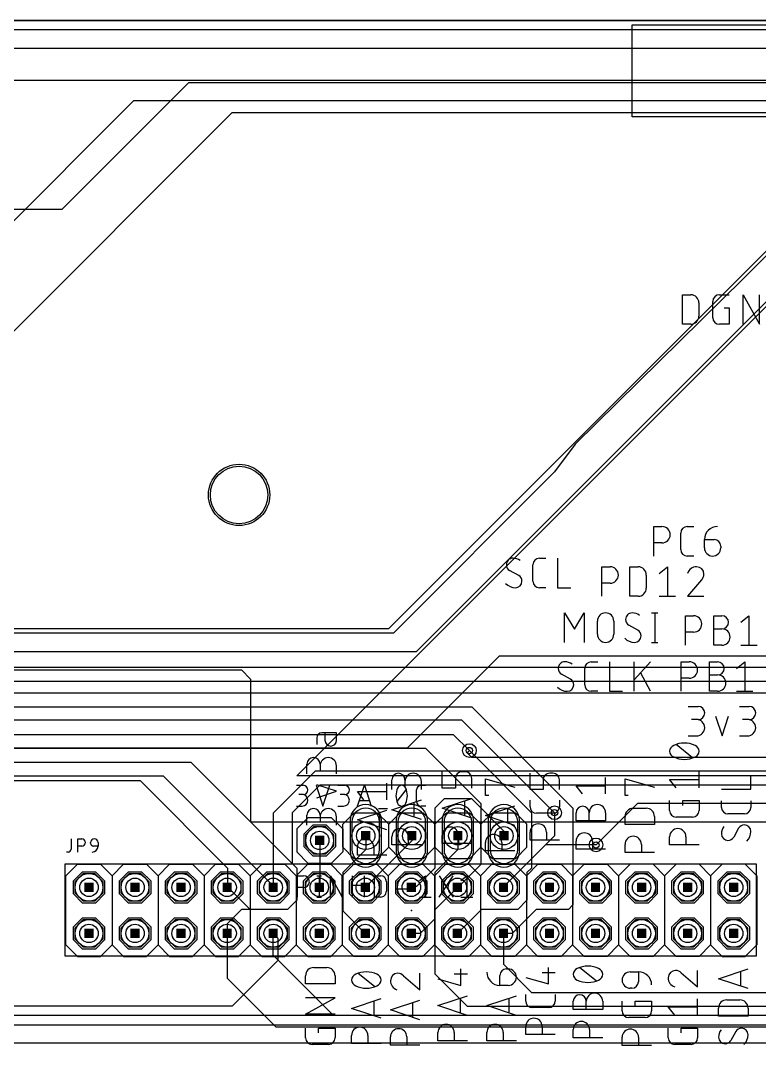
# Model space of a CAD drawing. Extents: x -1.9 to 15.8, y 0 to 5.9.
# Drawn here: x 4.1 to 5.705, y 1.625 to 3.85 of the extents above; entities that cross this region are included whole.
import ezdxf

# ---------------------------------------------------------------- set-up
doc = ezdxf.new("R2010")
doc.units = 0
for name, color, linetype in [('1', 12, 'CONTINUOUS'), ('116', 5, 'CONTINUOUS'), ('15', 30, 'CONTINUOUS'), ('16', 132, 'CONTINUOUS'), ('17', 110, 'CONTINUOUS'), ('18', 110, 'CONTINUOUS'), ('2', 41, 'CONTINUOUS'), ('20', 31, 'CONTINUOUS'), ('21', 253, 'CONTINUOUS'), ('23', 53, 'CONTINUOUS'), ('25', 253, 'CONTINUOUS'), ('27', 253, 'CONTINUOUS'), ('29', 253, 'CONTINUOUS'), ('30', 253, 'CONTINUOUS'), ('44', 253, 'CONTINUOUS'), ('51', 253, 'CONTINUOUS')]:
    doc.layers.add(name, color=color, linetype=linetype)

# ---------------------------------------------------------------- blocks, each defined once
blk = doc.blocks.new('RECT')
blk.add_solid([(-0.5, -0.5), (0.5, -0.5), (-0.5, 0.5), (0.5, 0.5)])
blk = doc.blocks.new('OCTAGONP')
blk.add_lwpolyline([(-0.5, -0.207107), (-0.5, 0.207107), (-0.207107, 0.5), (0.207107, 0.5), (0.5, 0.207107), (0.5, -0.207107), (0.207107, -0.5), (-0.207107, -0.5)], close=True)
blk = doc.blocks.new('ROUNDP')
blk.add_circle((0, 0), 0.5)
blk = doc.blocks.new('LONGP100')
blk.add_lwpolyline([(-0.5, -0.5), (0.5, -0.5, 1), (0.5, 0.5), (-0.5, 0.5, 1)], format="xyb", close=True)
blk = doc.blocks.new('ROUNDV')
blk.add_circle((0, 0), 0.5)

msp = doc.modelspace()

# ---------------------------------------------------------------- linework, layer by layer
at = {"layer": '1'}
for p, q in [((4.465, 3.715), (4.19, 3.44)), ((6.465, 3.715), (4.465, 3.715)), ((3.47, 2.56), (4.56, 3.65)), ((4.56, 3.65), (6.43, 3.65)), ((4.19, 3.44), (3.24, 3.44)), ((2.735, 2.446), (5.746, 2.446)), ((5.755, 2.415), (2.731, 2.415)), ((2.72, 2.39), (5.82, 2.39)), ((2.513465, 2.36), (5.08, 2.36)), ((5.08, 2.36), (5.3, 2.14)), ((2.659, 2.332), (5.058, 2.332)), ((5.058, 2.332), (5.26, 2.13)), ((2.65, 2.3), (5.04, 2.3)), ((5.04, 2.3), (5.075, 2.265)), ((2.66, 2.27), (4.98, 2.27)), ((4.98, 2.27), (5.1, 2.15)), ((5.075, 2.265), (5.21, 2.13)), ((2.67, 2.240039), (4.47, 2.24)), ((4.47, 2.24), (4.7, 2.01)), ((2.68, 2.21), (4.41, 2.21)), ((4.41, 2.21), (4.649, 1.971)), ((5.1, 2.15), (5.1, 2.017774)), ((5.3, 2.14), (5.3, 1.93)), ((5.35, 2.06), (5.44, 2.15)), ((6.64, 2.15), (5.44, 2.15)), ((5.21, 2.13), (5.21, 2.01)), ((4.75, 2.07), (4.75, 1.969)), ((4.85, 2.08), (4.85, 2.05)), ((4.95, 2.08), (4.95, 2.069)), ((5.05, 2.08), (5.05, 2.05)), ((4.85, 2.05), (4.8, 2)), ((4.95, 2.069), (4.849, 1.968)), ((5.05, 2.05), (5, 2)), ((4.7, 2.01), (4.7, 1.94)), ((5.1, 2.017774), (5.050226, 1.968)), ((5.21, 2.01), (5.2, 2)), ((4.8, 2), (4.8, 1.917)), ((5, 2), (5, 1.9)), ((5.2, 2), (5.2, 1.94)), ((4.649, 1.971), (4.649, 1.968)), ((4.75, 1.969), (4.749, 1.968)), ((5.049, 1.968), (5.050226, 1.968)), ((4.7, 1.94), (4.68, 1.92)), ((5.2, 1.94), (5.18, 1.92)), ((4.58, 1.92), (4.549, 1.889)), ((4.68, 1.92), (4.58, 1.92)), ((4.8, 1.917), (4.849, 1.868)), ((5.101, 1.92), (5.049, 1.868)), ((5.18, 1.92), (5.101, 1.92)), ((5.22, 1.92), (5.168, 1.868)), ((5.29, 1.92), (5.22, 1.92)), ((5.3, 1.93), (5.29, 1.92)), ((5, 1.9), (4.968, 1.868)), ((4.549, 1.889), (4.549, 1.868)), ((4.66, 1.857), (4.649, 1.868)), ((4.66, 1.81), (4.66, 1.857)), ((4.849, 1.868), (4.85, 1.867)), ((4.968, 1.868), (4.949, 1.868)), ((5.168, 1.868), (5.149, 1.868)), ((4.56, 1.71), (4.66, 1.81)), ((4.56, 1.71), (2.44, 1.71))]:
    msp.add_line(p, q, dxfattribs=at)
at = {"layer": '116'}
for p, q in [((3.0975, 3.85), (6.0975, 3.85)), ((5.42875, 3.640625), (5.42875, 3.840625)), ((5.42875, 3.840625), (6.02875, 3.840625)), ((6.02875, 3.640625), (5.42875, 3.640625)), ((5.538, 3.1905), (5.538, 3.2545)), ((5.538, 3.2545), (5.555778, 3.2545)), ((5.617865, 3.2545), (5.639199, 3.2545)), ((5.669286, 3.1905), (5.669286, 3.2545)), ((5.669286, 3.2545), (5.704842, 3.1905)), ((5.704842, 3.1905), (5.704842, 3.2545)), ((5.573555, 3.236722), (5.573555, 3.208278)), ((5.603643, 3.204722), (5.603643, 3.240278)), ((5.628532, 3.226055), (5.639199, 3.226055)), ((5.639199, 3.226055), (5.639199, 3.1905)), ((5.555778, 3.1905), (5.538, 3.1905)), ((5.639199, 3.1905), (5.617865, 3.1905)), ((5.4755, 2.687375), (5.4755, 2.751375)), ((5.4755, 2.751375), (5.493278, 2.751375)), ((5.548225, 2.751375), (5.562447, 2.751375)), ((5.493278, 2.715819), (5.4755, 2.715819)), ((5.534003, 2.701597), (5.534003, 2.737153)), ((5.585442, 2.72293), (5.606775, 2.72293)), ((5.585442, 2.705153), (5.585442, 2.72293)), ((5.620997, 2.708708), (5.620997, 2.705153)), ((5.227181, 2.682625), (5.241403, 2.682625)), ((5.266566, 2.682625), (5.266566, 2.618625)), ((5.562447, 2.687375), (5.548225, 2.687375)), ((5.182069, 2.645292), (5.162514, 2.655958)), ((5.212958, 2.632847), (5.212958, 2.668403)), ((5.363, 2.599875), (5.363, 2.663875)), ((5.363, 2.663875), (5.380778, 2.663875)), ((5.42371, 2.599875), (5.42371, 2.663875)), ((5.42371, 2.663875), (5.441487, 2.663875)), ((5.487301, 2.649653), (5.505079, 2.663875)), ((5.505079, 2.663875), (5.505079, 2.599875)), ((5.380778, 2.628319), (5.363, 2.628319)), ((5.459265, 2.646097), (5.459265, 2.617653)), ((5.579064, 2.63543), (5.548842, 2.599875)), ((5.241403, 2.618625), (5.227181, 2.618625)), ((5.266566, 2.618625), (5.29501, 2.618625)), ((5.441487, 2.599875), (5.42371, 2.599875)), ((5.487301, 2.599875), (5.522857, 2.599875)), ((5.548842, 2.599875), (5.584397, 2.599875)), ((5.28175, 2.499875), (5.28175, 2.563875)), ((5.28175, 2.563875), (5.303083, 2.528319)), ((5.303083, 2.528319), (5.324417, 2.563875)), ((5.324417, 2.563875), (5.324417, 2.499875)), ((5.470336, 2.563875), (5.484558, 2.563875)), ((5.477447, 2.563875), (5.477447, 2.499875)), ((5.353, 2.517653), (5.353, 2.546097)), ((5.388555, 2.546097), (5.388555, 2.517653)), ((5.440933, 2.526542), (5.421378, 2.537208)), ((5.54425, 2.493625), (5.54425, 2.557625)), ((5.54425, 2.557625), (5.562028, 2.557625)), ((5.60579, 2.493625), (5.60579, 2.557625)), ((5.60579, 2.557625), (5.623568, 2.557625)), ((5.664449, 2.543403), (5.682226, 2.557625)), ((5.682226, 2.557625), (5.682226, 2.493625)), ((5.562028, 2.522069), (5.54425, 2.522069)), ((5.60579, 2.52918), (5.623568, 2.52918)), ((5.470336, 2.499875), (5.484558, 2.499875)), ((5.623568, 2.493625), (5.60579, 2.493625)), ((5.664449, 2.493625), (5.700004, 2.493625)), ((5.339681, 2.457625), (5.353903, 2.457625)), ((5.379066, 2.457625), (5.379066, 2.393625)), ((5.433114, 2.393625), (5.433114, 2.457625)), ((5.46867, 2.457625), (5.433114, 2.418514)), ((5.534875, 2.393625), (5.534875, 2.457625)), ((5.534875, 2.457625), (5.552653, 2.457625)), ((5.596415, 2.393625), (5.596415, 2.457625)), ((5.596415, 2.457625), (5.614193, 2.457625)), ((5.655074, 2.443403), (5.672851, 2.457625)), ((5.672851, 2.457625), (5.672851, 2.393625)), ((5.294569, 2.420292), (5.275014, 2.430958)), ((5.325458, 2.407847), (5.325458, 2.443403)), ((5.46867, 2.393625), (5.447336, 2.432736)), ((5.596415, 2.42918), (5.614193, 2.42918)), ((5.552653, 2.422069), (5.534875, 2.422069)), ((5.353903, 2.393625), (5.339681, 2.393625)), ((5.379066, 2.393625), (5.40751, 2.393625)), ((5.614193, 2.393625), (5.596415, 2.393625)), ((5.655074, 2.393625), (5.690629, 2.393625)), ((5.5505, 2.36075), (5.571833, 2.36075)), ((5.661272, 2.36075), (5.682606, 2.36075)), ((5.609442, 2.339417), (5.623664, 2.29675)), ((5.623664, 2.29675), (5.637886, 2.339417)), ((5.571833, 2.332305), (5.557611, 2.332305)), ((5.682606, 2.332305), (5.668383, 2.332305)), ((4.743708, 2.292583), (4.743708, 2.278361)), ((4.786375, 2.30325), (4.754375, 2.30325)), ((4.761486, 2.30325), (4.761486, 2.28725)), ((4.786375, 2.28725), (4.786375, 2.30325)), ((5.5505, 2.29675), (5.568278, 2.29675)), ((5.661272, 2.29675), (5.67905, 2.29675)), ((5.559653, 2.249375), (5.524097, 2.27782)), ((4.722375, 2.214101), (4.722375, 2.235434)), ((4.75082, 2.235434), (4.75082, 2.221212)), ((4.786375, 2.214101), (4.786375, 2.231879)), ((5.016125, 2.18332), (5.016125, 2.218875)), ((5.04457, 2.204653), (5.04457, 2.18332)), ((5.065903, 2.218875), (5.058792, 2.218875)), ((5.080125, 2.18332), (5.080125, 2.204653)), ((5.109875, 2.167695), (5.109875, 2.20325)), ((5.109875, 2.20325), (5.173875, 2.185472)), ((5.20675, 2.180195), (5.20675, 2.21575)), ((5.256528, 2.21575), (5.249417, 2.21575)), ((5.37075, 2.17082), (5.37075, 2.206375)), ((5.413, 2.167695), (5.413, 2.20325)), ((5.413, 2.20325), (5.477, 2.185472)), ((5.573875, 2.184279), (5.573875, 2.219835)), ((5.686375, 2.181056), (5.686375, 2.2095)), ((4.786375, 2.176493), (4.743708, 2.190715)), ((4.89575, 2.15832), (4.89575, 2.193875)), ((4.90675, 2.180195), (4.90675, 2.201528)), ((4.935195, 2.201528), (4.935195, 2.187306)), ((4.97075, 2.180195), (4.97075, 2.197972)), ((5.04457, 2.18332), (5.016125, 2.18332)), ((5.235195, 2.201528), (5.235195, 2.180195)), ((5.27075, 2.180195), (5.27075, 2.201528)), ((5.320972, 2.17082), (5.30675, 2.188597)), ((5.30675, 2.188597), (5.37075, 2.188597)), ((5.524097, 2.184279), (5.509875, 2.202057)), ((5.509875, 2.202057), (5.573875, 2.202057)), ((5.622375, 2.181056), (5.686375, 2.181056)), ((4.743708, 2.16227), (4.786375, 2.176493)), ((4.845972, 2.15832), (4.83175, 2.176097)), ((4.83175, 2.176097), (4.89575, 2.176097)), ((5.016125, 2.139557), (5.080125, 2.16089)), ((5.116986, 2.167695), (5.109875, 2.167695)), ((5.235195, 2.180195), (5.20675, 2.180195)), ((5.420111, 2.167695), (5.413, 2.167695)), ((4.90675, 2.136432), (4.97075, 2.157765)), ((4.97075, 2.115099), (4.90675, 2.136432)), ((4.95475, 2.152432), (4.95475, 2.120432)), ((5.080125, 2.118224), (5.016125, 2.139557)), ((5.064125, 2.155557), (5.064125, 2.123557)), ((5.109875, 2.123932), (5.173875, 2.145265)), ((5.157875, 2.139932), (5.157875, 2.107932)), ((5.20675, 2.142978), (5.20675, 2.1572)), ((5.27075, 2.1572), (5.27075, 2.142978)), ((5.430778, 2.139658), (5.459222, 2.139658)), ((5.509875, 2.13491), (5.509875, 2.156243)), ((5.53832, 2.145576), (5.53832, 2.156243)), ((5.53832, 2.156243), (5.573875, 2.156243)), ((5.573875, 2.156243), (5.573875, 2.13491)), ((5.622375, 2.14167), (5.622375, 2.155892)), ((5.686375, 2.155892), (5.686375, 2.14167)), ((4.722375, 2.103329), (4.722375, 2.124662)), ((4.75082, 2.124662), (4.75082, 2.11044)), ((4.786375, 2.103329), (4.786375, 2.121106)), ((4.83175, 2.114557), (4.89575, 2.13589)), ((4.89575, 2.093224), (4.83175, 2.114557)), ((4.87975, 2.130557), (4.87975, 2.098557)), ((5.173875, 2.102599), (5.109875, 2.123932)), ((5.256528, 2.128756), (5.220972, 2.128756)), ((5.30675, 2.112161), (5.30675, 2.129939)), ((5.335195, 2.112161), (5.335195, 2.129939)), ((5.37075, 2.129939), (5.37075, 2.112161)), ((5.413, 2.104103), (5.413, 2.121881)), ((5.477, 2.121881), (5.477, 2.104103)), ((5.559653, 2.120688), (5.524097, 2.120688)), ((5.672153, 2.127448), (5.636597, 2.127448)), ((5.37075, 2.112161), (5.30675, 2.112161)), ((5.477, 2.104103), (5.413, 2.104103)), ((5.659708, 2.096559), (5.649042, 2.077003)), ((4.90675, 2.059996), (4.90675, 2.077773)), ((4.942306, 2.077773), (4.942306, 2.059996)), ((5.016125, 2.063121), (5.016125, 2.080898)), ((5.051681, 2.080898), (5.051681, 2.063121)), ((5.20675, 2.070253), (5.20675, 2.08803)), ((5.27075, 2.070253), (5.20675, 2.070253)), ((5.242306, 2.08803), (5.242306, 2.070253)), ((5.509875, 2.059978), (5.509875, 2.077756)), ((5.545431, 2.077756), (5.545431, 2.059978)), ((4.83175, 2.038121), (4.83175, 2.055898)), ((4.867306, 2.055898), (4.867306, 2.038121)), ((4.97075, 2.059996), (4.90675, 2.059996)), ((5.080125, 2.063121), (5.016125, 2.063121)), ((5.109875, 2.047496), (5.109875, 2.065273)), ((5.173875, 2.047496), (5.109875, 2.047496)), ((5.145431, 2.065273), (5.145431, 2.047496)), ((5.30675, 2.050621), (5.30675, 2.068398)), ((5.37075, 2.050621), (5.30675, 2.050621)), ((5.342306, 2.068398), (5.342306, 2.050621)), ((5.413, 2.043393), (5.413, 2.061171)), ((5.448556, 2.061171), (5.448556, 2.043393)), ((5.573875, 2.059978), (5.509875, 2.059978)), ((4.89575, 2.038121), (4.83175, 2.038121)), ((5.477, 2.043393), (5.413, 2.043393)), ((4.1975, 1.81875), (4.1975, 2.01875)), ((4.1975, 2.01875), (5.6975, 2.01875)), ((5.6975, 2.01875), (5.6975, 1.81875)), ((5.6975, 1.81875), (4.1975, 1.81875)), ((4.737028, 1.793875), (4.765472, 1.793875)), ((4.869028, 1.7525), (4.833472, 1.780945)), ((4.967625, 1.74582), (4.967625, 1.781375)), ((5.056528, 1.755195), (5.056528, 1.79075)), ((5.155667, 1.79075), (5.159222, 1.79075)), ((5.232931, 1.783208), (5.261375, 1.783208)), ((5.247153, 1.75832), (5.247153, 1.793875)), ((5.350278, 1.765), (5.314722, 1.793445)), ((5.424528, 1.7845), (5.442306, 1.7845)), ((5.442306, 1.7845), (5.442306, 1.763167)), ((5.535195, 1.782292), (5.57075, 1.75207)), ((5.57075, 1.75207), (5.57075, 1.787625)), ((5.616125, 1.769417), (5.680125, 1.79075)), ((5.664125, 1.785417), (5.664125, 1.753417)), ((4.71925, 1.75832), (4.71925, 1.776097)), ((4.78325, 1.75832), (4.71925, 1.75832)), ((4.78325, 1.776097), (4.78325, 1.75832)), ((4.93207, 1.776042), (4.967625, 1.74582)), ((5.00675, 1.769417), (5.056528, 1.755195)), ((5.042306, 1.780083), (5.07075, 1.780083)), ((5.141445, 1.755195), (5.141445, 1.776528)), ((5.197375, 1.772542), (5.247153, 1.75832)), ((5.680125, 1.748083), (5.616125, 1.769417)), ((5.159222, 1.755195), (5.141445, 1.755195)), ((5.428083, 1.748945), (5.424528, 1.748945)), ((4.71925, 1.692676), (4.78325, 1.728232)), ((4.78325, 1.728232), (4.71925, 1.728232)), ((4.81925, 1.705182), (4.88325, 1.726515)), ((4.86725, 1.721182), (4.86725, 1.689182)), ((4.903625, 1.702057), (4.967625, 1.72339)), ((4.951625, 1.718057), (4.951625, 1.686057)), ((5.00675, 1.711432), (5.07075, 1.732765)), ((5.05475, 1.727432), (5.05475, 1.695432)), ((5.113, 1.711432), (5.177, 1.732765)), ((5.161, 1.727432), (5.161, 1.695432)), ((5.197375, 1.721103), (5.197375, 1.735325)), ((5.261375, 1.735325), (5.261375, 1.721103)), ((5.3005, 1.702786), (5.3005, 1.720564)), ((5.328945, 1.702786), (5.328945, 1.720564)), ((5.3645, 1.720564), (5.3645, 1.702786)), ((5.40675, 1.699575), (5.40675, 1.720908)), ((5.435195, 1.710242), (5.435195, 1.720908)), ((5.435195, 1.720908), (5.47075, 1.720908)), ((5.47075, 1.720908), (5.47075, 1.699575)), ((5.57075, 1.690529), (5.57075, 1.726085)), ((5.633903, 1.723603), (5.662347, 1.723603)), ((4.78325, 1.692676), (4.71925, 1.692676)), ((4.88325, 1.683849), (4.81925, 1.705182)), ((4.967625, 1.680724), (4.903625, 1.702057)), ((5.07075, 1.690099), (5.00675, 1.711432)), ((5.177, 1.690099), (5.113, 1.711432)), ((5.247153, 1.706881), (5.211597, 1.706881)), ((5.3645, 1.702786), (5.3005, 1.702786)), ((5.520972, 1.690529), (5.50675, 1.708307)), ((5.50675, 1.708307), (5.57075, 1.708307)), ((5.616125, 1.688047), (5.616125, 1.705825)), ((5.680125, 1.705825), (5.680125, 1.688047)), ((5.456528, 1.685353), (5.420972, 1.685353)), ((5.680125, 1.688047), (5.616125, 1.688047)), ((6.0975, 1.66875), (3.0975, 1.66875)), ((4.71925, 1.641256), (4.71925, 1.662589)), ((4.747695, 1.651922), (4.747695, 1.662589)), ((4.747695, 1.662589), (4.78325, 1.662589)), ((4.78325, 1.662589), (4.78325, 1.641256)), ((5.00675, 1.634996), (5.00675, 1.652773)), ((5.042306, 1.652773), (5.042306, 1.634996)), ((5.113, 1.634996), (5.113, 1.652773)), ((5.148556, 1.652773), (5.148556, 1.634996)), ((5.197375, 1.648378), (5.197375, 1.666155)), ((5.261375, 1.648378), (5.197375, 1.648378)), ((5.232931, 1.666155), (5.232931, 1.648378)), ((5.3005, 1.641246), (5.3005, 1.659023)), ((5.336056, 1.659023), (5.336056, 1.641246)), ((5.50675, 1.64116), (5.50675, 1.662493)), ((5.535195, 1.651826), (5.535195, 1.662493)), ((5.535195, 1.662493), (5.57075, 1.662493)), ((5.57075, 1.662493), (5.57075, 1.64116)), ((5.653458, 1.654951), (5.642792, 1.635396)), ((4.769028, 1.627033), (4.733472, 1.627033)), ((4.81925, 1.628746), (4.81925, 1.646523)), ((4.88325, 1.628746), (4.81925, 1.628746)), ((4.854806, 1.646523), (4.854806, 1.628746)), ((4.903625, 1.625621), (4.903625, 1.643398)), ((4.967625, 1.625621), (4.903625, 1.625621)), ((4.939181, 1.643398), (4.939181, 1.625621)), ((5.07075, 1.634996), (5.00675, 1.634996)), ((5.177, 1.634996), (5.113, 1.634996)), ((5.3645, 1.641246), (5.3005, 1.641246)), ((5.40675, 1.624643), (5.40675, 1.642421)), ((5.47075, 1.624643), (5.40675, 1.624643)), ((5.442306, 1.642421), (5.442306, 1.624643)), ((5.556528, 1.626938), (5.520972, 1.626938))]:
    msp.add_line(p, q, dxfattribs=at)
for centre, radius, start, end in [((5.555778, 3.236722), 0.017778, 0, 90), ((5.617865, 3.240278), 0.014222, 90.000496, 180), ((5.555778, 3.208278), 0.017778, 269.999603, 0), ((5.617865, 3.204722), 0.014222, 180, 270), ((5.493278, 2.733597), 0.017778, 270, 90), ((5.548225, 2.737153), 0.014222, 90.000496, 180), ((5.613886, 2.72293), 0.028445, 90.000248, 180), ((5.606775, 2.708708), 0.014222, 0, 90), ((5.548225, 2.701597), 0.014222, 180, 270), ((5.603219, 2.705153), 0.017778, 180, 0), ((5.169625, 2.668403), 0.014222, 89.999504, 180), ((5.169625, 2.655958), 0.026667, 53.130102, 89.999471), ((5.227181, 2.668403), 0.014222, 90.000496, 180), ((5.169847, 2.668403), 0.014444, 179.999836, 239.490049), ((5.380778, 2.646097), 0.017778, 270, 90), ((5.441487, 2.646097), 0.017778, 0, 90), ((5.568397, 2.643319), 0.020556, 90.000082, 162.054879), ((5.568397, 2.647875), 0.016, 0, 90), ((5.174958, 2.64867), 0.030045, 224.760812, 269.99988), ((5.174958, 2.632847), 0.014222, 270, 0), ((5.174736, 2.632847), 0.014444, 0.000046, 59.489839), ((5.227181, 2.632847), 0.014222, 180, 270), ((5.567211, 2.647875), 0.017186, 313.60363, 359.999736), ((5.441488, 2.617653), 0.017778, 269.999603, 0), ((5.370778, 2.546097), 0.017778, 0, 180), ((5.428489, 2.549653), 0.014222, 89.999504, 180), ((5.428489, 2.537208), 0.026667, 53.130102, 89.999471), ((5.428711, 2.549653), 0.014444, 179.999836, 239.490049), ((5.562028, 2.539847), 0.017778, 270, 90), ((5.623568, 2.543403), 0.014222, 270, 90), ((5.370778, 2.517653), 0.017778, 180, 0), ((5.4336, 2.514097), 0.014444, 0.000046, 59.489839), ((5.623568, 2.511403), 0.017778, 270, 90), ((5.433822, 2.52992), 0.030045, 224.760812, 269.99988), ((5.433822, 2.514097), 0.014222, 270, 0), ((5.282125, 2.443403), 0.014222, 89.999504, 180), ((5.282125, 2.430958), 0.026667, 53.130102, 89.999471), ((5.339681, 2.443403), 0.014222, 90.000496, 180), ((5.552653, 2.439847), 0.017778, 270, 90), ((5.614193, 2.443403), 0.014222, 270, 90), ((5.282347, 2.443403), 0.014444, 179.999836, 239.490049), ((5.614193, 2.411403), 0.017778, 270, 90), ((5.287458, 2.407847), 0.014222, 270, 0), ((5.287236, 2.407847), 0.014444, 0.000046, 59.489839), ((5.339681, 2.407847), 0.014222, 180, 270), ((5.287458, 2.42367), 0.030045, 224.760812, 269.99988), ((5.571833, 2.346528), 0.014222, 270, 90), ((5.682606, 2.346528), 0.014222, 270, 90), ((5.568278, 2.314528), 0.017778, 270, 90), ((5.67905, 2.314528), 0.017778, 270, 90), ((4.754375, 2.292583), 0.010667, 90, 180), ((4.773931, 2.28725), 0.012444, 180, 0), ((5.523031, 2.263597), 0.013156, 108.924317, 180.000006), ((5.541875, 2.228634), 0.052741, 90.000081, 115.988974), ((5.541875, 2.228633), 0.052742, 64.011091, 89.999987), ((5.560719, 2.263597), 0.013156, 359.999858, 71.074533), ((4.736597, 2.235434), 0.014222, 0, 180), ((4.768597, 2.231879), 0.017778, 0, 180), ((5.52303, 2.263597), 0.013155, 179.999828, 251.07585), ((5.541875, 2.298561), 0.052741, 244.010997, 269.999948), ((5.541875, 2.298561), 0.052742, 269.999984, 295.988938), ((5.560719, 2.263597), 0.013156, 288.925033, 0.000041), ((4.920972, 2.201528), 0.014222, 0, 180), ((4.952972, 2.197972), 0.017778, 0, 180), ((5.058792, 2.204653), 0.014222, 90, 180), ((5.065903, 2.204653), 0.014222, 0, 90), ((5.249417, 2.201528), 0.014222, 90, 180), ((5.256528, 2.201528), 0.014222, 0, 90), ((4.736597, 2.124662), 0.014222, 0, 180), ((4.768597, 2.121106), 0.017778, 0, 180), ((5.220972, 2.142978), 0.014222, 180.000991, 270), ((5.256528, 2.142978), 0.014222, 270, 0), ((5.320972, 2.129939), 0.014222, 0, 180), ((5.352972, 2.129939), 0.017778, 0, 180), ((5.430778, 2.121881), 0.017778, 90, 180), ((5.459222, 2.121881), 0.017778, 359.999603, 90), ((5.636597, 2.14167), 0.014222, 180.000991, 270), ((5.672153, 2.14167), 0.014222, 270, 0), ((5.524097, 2.13491), 0.014222, 180.000991, 270), ((5.559653, 2.13491), 0.014222, 270, 0), ((4.924528, 2.077773), 0.017778, 0, 180), ((5.033903, 2.080898), 0.017778, 0, 180), ((5.224528, 2.08803), 0.017778, 0, 180), ((5.527653, 2.077756), 0.017778, 0, 180), ((5.649041, 2.084115), 0.026666, 143.129574, 180), ((5.672153, 2.089226), 0.014444, 90.000046, 149.489839), ((5.672153, 2.089448), 0.014222, 0, 90), ((4.849528, 2.055898), 0.017778, 0, 180), ((5.127653, 2.065273), 0.017778, 0, 180), ((5.324528, 2.068398), 0.017778, 0, 180), ((5.430778, 2.061171), 0.017778, 0, 180), ((5.636597, 2.084115), 0.014222, 180, 270), ((5.636597, 2.084336), 0.014444, 269.999836, 329.490049), ((5.65633, 2.089448), 0.030045, 314.760812, 359.99988), ((4.737028, 1.776097), 0.017778, 90, 180), ((4.765472, 1.776097), 0.017778, 359.999603, 90), ((4.85125, 1.731759), 0.052741, 90.000081, 115.988974), ((4.85125, 1.731758), 0.052742, 64.011091, 89.999987), ((4.919625, 1.765375), 0.016, 90, 180), ((4.919625, 1.76419), 0.017185, 43.603333, 90.000033), ((5.141445, 1.783639), 0.028445, 180.000496, 270), ((5.155667, 1.776528), 0.014222, 90, 180), ((5.159222, 1.772972), 0.017778, 270, 90), ((5.313656, 1.779222), 0.013156, 108.924317, 180.000006), ((5.3325, 1.744259), 0.052741, 90.000081, 115.988974), ((5.3325, 1.744258), 0.052742, 64.011091, 89.999987), ((5.351344, 1.779222), 0.013156, 359.999858, 71.074533), ((5.424528, 1.766722), 0.017778, 90, 270), ((5.442306, 1.756056), 0.028444, 0, 90), ((5.52275, 1.771625), 0.016, 90, 180), ((5.52275, 1.77044), 0.017185, 43.603333, 90.000033), ((4.832406, 1.766722), 0.013156, 108.924317, 180.000006), ((4.832405, 1.766722), 0.013155, 179.999828, 251.07585), ((4.870094, 1.766722), 0.013156, 359.999858, 71.074533), ((4.870094, 1.766722), 0.013156, 288.925033, 0.000041), ((4.92418, 1.765375), 0.020555, 180.000091, 252.055214), ((5.313655, 1.779222), 0.013155, 179.999828, 251.07585), ((5.3325, 1.814186), 0.052741, 244.010997, 269.999948), ((5.3325, 1.814186), 0.052742, 269.999984, 295.988938), ((5.351344, 1.779222), 0.013156, 288.925033, 0.000041), ((5.428083, 1.763167), 0.014222, 270, 0), ((5.527305, 1.771625), 0.020555, 180.000091, 252.055214), ((4.85125, 1.801686), 0.052741, 244.010997, 269.999948), ((4.85125, 1.801686), 0.052742, 269.999984, 295.988938), ((5.346722, 1.720564), 0.017778, 0, 180), ((5.211597, 1.721103), 0.014222, 180.000991, 270), ((5.247153, 1.721103), 0.014222, 270, 0), ((5.314722, 1.720564), 0.014222, 0, 180), ((5.633903, 1.705825), 0.017778, 90, 180), ((5.662347, 1.705825), 0.017778, 359.999603, 90), ((5.420972, 1.699575), 0.014222, 180.000991, 270), ((5.456528, 1.699575), 0.014222, 270, 0), ((5.024528, 1.652773), 0.017778, 0, 180), ((5.130778, 1.652773), 0.017778, 0, 180), ((5.215153, 1.666155), 0.017778, 0, 180), ((5.318278, 1.659023), 0.017778, 0, 180), ((4.837028, 1.646523), 0.017778, 0, 180), ((4.921403, 1.643398), 0.017778, 0, 180), ((5.424528, 1.642421), 0.017778, 0, 180), ((5.642791, 1.642507), 0.026666, 143.129574, 180), ((5.665903, 1.647618), 0.014444, 90.000046, 149.489839), ((5.665903, 1.64784), 0.014222, 0, 90), ((5.65008, 1.64784), 0.030045, 314.760812, 359.99988), ((4.733472, 1.641256), 0.014222, 180.000991, 270), ((4.769028, 1.641256), 0.014222, 270, 0), ((5.520972, 1.64116), 0.014222, 180.000991, 270), ((5.556528, 1.64116), 0.014222, 270, 0), ((5.630347, 1.642507), 0.014222, 180, 270), ((5.630347, 1.642729), 0.014444, 269.999836, 329.490049)]:
    msp.add_arc(centre, radius, start, end, dxfattribs=at)
at = {"layer": '15'}
for p, q in [((1.68, 3.79), (11.493333, 3.79)), ((5.79, 3.41), (5.67, 3.29)), ((4.7, 2.21), (5.84, 3.35)), ((5.67, 3.29), (5.304571, 2.93)), ((5.304571, 2.93), (5.26, 2.87)), ((5.26, 2.87), (4.91, 2.52)), ((4.91, 2.52), (3.17, 2.52)), ((3.11, 2.44), (4.58, 2.44)), ((4.58, 2.44), (4.6, 2.42)), ((4.6, 2.42), (4.6, 2.11)), ((6.14, 2.21), (4.7, 2.21)), ((4.6, 2.11), (6.229524, 2.11)), ((13.6, 1.69), (1.35, 1.69))]:
    msp.add_line(p, q, dxfattribs=at)
at = {"layer": '16'}
for p, q in [((6.52, 3.72), (3.48, 3.72)), ((4.3455, 3.6755), (4.03, 3.36)), ((6.4045, 3.6755), (4.3455, 3.6755)), ((5.14, 2.47), (4.94, 2.27)), ((5.88, 2.47), (5.14, 2.47)), ((4.94, 2.27), (2.973, 2.27)), ((5.07, 2.26), (5.075, 2.265)), ((5.08, 2.25), (5.07, 2.26)), ((7.95, 2.25), (5.08, 2.25)), ((4.74, 2.22), (4.649, 2.129)), ((7.917, 2.22), (4.74, 2.22)), ((2.65, 2.2), (4.36, 2.2)), ((4.36, 2.2), (4.55, 2.01)), ((4.75, 2.19), (4.69, 2.13)), ((7.847, 2.19), (4.75, 2.19)), ((5.02, 2.16), (5, 2.14)), ((5.08, 2.16), (5.02, 2.16)), ((5.15, 2.09), (5.08, 2.16)), ((5, 2.14), (5, 2.01)), ((4.649, 2.129), (4.649, 1.968)), ((4.69, 2.13), (4.69, 2.02)), ((5.26, 2.13), (5.26, 2.08)), ((5.15, 2.08), (5.15, 2.09)), ((5.26, 2.08), (5.24, 2.06)), ((5.24, 2.06), (5.149, 1.969)), ((5.35, 2.06), (5.24, 2.06)), ((4.55, 2.01), (4.55, 1.969)), ((4.69, 2.02), (4.7, 2.01)), ((4.7, 2.01), (4.7, 1.94)), ((5, 2.01), (4.96, 1.97)), ((4.55, 1.969), (4.549, 1.968)), ((4.599, 1.92), (4.55, 1.969)), ((4.95, 1.97), (4.949, 1.968)), ((4.96, 1.97), (4.95, 1.97)), ((5.049, 1.968), (5.001, 1.92)), ((5.149, 1.969), (5.149, 1.968)), ((4.7, 1.94), (4.68, 1.92)), ((4.68, 1.92), (4.599, 1.92)), ((5.001, 1.92), (5, 1.92)), ((5, 1.92), (5, 1.78)), ((4.549, 1.868), (4.549, 1.771)), ((4.649, 1.821), (4.649, 1.868)), ((5.149, 1.868), (5.149, 1.801)), ((4.78, 1.69), (4.649, 1.821)), ((5.149, 1.801), (5.21, 1.74)), ((4.549, 1.771), (4.654508, 1.665492)), ((5, 1.78), (5.07, 1.71)), ((5.21, 1.74), (6.53, 1.74)), ((5.07, 1.71), (6.545972, 1.71)), ((8.09, 1.69), (4.78, 1.69)), ((4.654508, 1.665492), (8.13, 1.665492))]:
    msp.add_line(p, q, dxfattribs=at)
at = {"layer": '2'}
for p, q in [((10.02, 3.83), (0.82, 3.83)), ((4.9, 2.53), (5.8, 3.43)), ((4.96, 2.48), (5.84, 3.36)), ((3.17, 2.53), (4.9, 2.53)), ((3.12, 2.48), (4.96, 2.48)), ((13.54, 1.63), (1.33, 1.63))]:
    msp.add_line(p, q, dxfattribs=at)
at = {"layer": '20'}
msp.add_line((13.65, 3.85), (0.8, 3.85), dxfattribs=at)
msp.add_circle((4.575, 2.82), 0.0625, dxfattribs=at)
at = {"layer": '21'}
for p, q in [((4.725, 2.12), (4.7, 2.095)), ((4.725, 2.12), (4.775, 2.12)), ((4.775, 2.12), (4.8, 2.095)), ((4.8, 2.105), (4.825, 2.13)), ((4.825, 2.13), (4.875, 2.13)), ((4.9, 2.105), (4.875, 2.13)), ((4.9, 2.105), (4.925, 2.13)), ((4.925, 2.13), (4.975, 2.13)), ((4.975, 2.13), (5, 2.105)), ((5, 2.105), (5.025, 2.13)), ((5.025, 2.13), (5.075, 2.13)), ((5.075, 2.13), (5.1, 2.105)), ((5.1, 2.105), (5.125, 2.13)), ((5.125, 2.13), (5.175, 2.13)), ((5.2, 2.105), (5.175, 2.13)), ((4.7, 2.095), (4.7, 2.045)), ((4.8, 2.055), (4.8, 2.105)), ((4.8, 2.095), (4.8, 2.045)), ((4.9, 2.055), (4.9, 2.105)), ((5, 2.055), (5, 2.105)), ((5.1, 2.055), (5.1, 2.105)), ((5.2, 2.055), (5.2, 2.105)), ((4.825, 2.03), (4.8, 2.055)), ((4.875, 2.03), (4.9, 2.055)), ((4.925, 2.03), (4.9, 2.055)), ((5, 2.055), (4.975, 2.03)), ((5.025, 2.03), (5, 2.055)), ((5.1, 2.055), (5.075, 2.03)), ((5.125, 2.03), (5.1, 2.055)), ((5.175, 2.03), (5.2, 2.055)), ((4.7, 2.045), (4.725, 2.02)), ((4.8, 2.045), (4.775, 2.02)), ((4.875, 2.03), (4.825, 2.03)), ((4.975, 2.03), (4.925, 2.03)), ((5.075, 2.03), (5.025, 2.03)), ((5.175, 2.03), (5.125, 2.03)), ((4.199, 1.993), (4.224, 2.018)), ((4.224, 2.018), (4.274, 2.018)), ((4.274, 2.018), (4.299, 1.993)), ((4.299, 1.993), (4.324, 2.018)), ((4.324, 2.018), (4.374, 2.018)), ((4.374, 2.018), (4.399, 1.993)), ((4.399, 1.993), (4.424, 2.018)), ((4.424, 2.018), (4.474, 2.018)), ((4.474, 2.018), (4.499, 1.993)), ((4.499, 1.993), (4.524, 2.018)), ((4.524, 2.018), (4.574, 2.018)), ((4.574, 2.018), (4.599, 1.993)), ((4.599, 1.993), (4.624, 2.018)), ((4.624, 2.018), (4.674, 2.018)), ((4.674, 2.018), (4.699, 1.993)), ((4.699, 1.993), (4.724, 2.018)), ((4.724, 2.018), (4.774, 2.018)), ((4.775, 2.02), (4.725, 2.02)), ((4.774, 2.018), (4.799, 1.993)), ((4.799, 1.993), (4.824, 2.018)), ((4.824, 2.018), (4.874, 2.018)), ((4.874, 2.018), (4.899, 1.993)), ((4.899, 1.993), (4.924, 2.018)), ((4.924, 2.018), (4.974, 2.018)), ((4.974, 2.018), (4.999, 1.993)), ((4.999, 1.993), (5.024, 2.018)), ((5.024, 2.018), (5.074, 2.018)), ((5.074, 2.018), (5.099, 1.993)), ((5.099, 1.993), (5.124, 2.018)), ((5.124, 2.018), (5.174, 2.018)), ((5.174, 2.018), (5.199, 1.993)), ((5.199, 1.993), (5.224, 2.018)), ((5.224, 2.018), (5.274, 2.018)), ((5.274, 2.018), (5.299, 1.993)), ((5.299, 1.993), (5.324, 2.018)), ((5.324, 2.018), (5.374, 2.018)), ((5.399, 1.993), (5.374, 2.018)), ((5.399, 1.993), (5.424, 2.018)), ((5.474, 2.018), (5.424, 2.018)), ((5.474, 2.018), (5.499, 1.993)), ((5.499, 1.993), (5.524, 2.018)), ((5.574, 2.018), (5.524, 2.018)), ((5.574, 2.018), (5.599, 1.993)), ((5.599, 1.993), (5.624, 2.018)), ((5.674, 2.018), (5.624, 2.018)), ((5.674, 2.018), (5.699, 1.993)), ((4.199, 1.843), (4.199, 1.993)), ((4.299, 1.993), (4.299, 1.843)), ((4.399, 1.993), (4.399, 1.843)), ((4.499, 1.993), (4.499, 1.843)), ((4.599, 1.993), (4.599, 1.843)), ((4.699, 1.993), (4.699, 1.843)), ((4.799, 1.993), (4.799, 1.843)), ((4.899, 1.993), (4.899, 1.843)), ((4.999, 1.993), (4.999, 1.843)), ((5.099, 1.993), (5.099, 1.843)), ((5.199, 1.993), (5.199, 1.843)), ((5.299, 1.993), (5.299, 1.843)), ((5.399, 1.993), (5.399, 1.843)), ((5.499, 1.993), (5.499, 1.843)), ((5.599, 1.993), (5.599, 1.843)), ((5.699, 1.993), (5.699, 1.843)), ((4.199, 1.843), (4.224, 1.818)), ((4.274, 1.818), (4.299, 1.843)), ((4.299, 1.843), (4.324, 1.818)), ((4.374, 1.818), (4.399, 1.843)), ((4.399, 1.843), (4.424, 1.818)), ((4.474, 1.818), (4.499, 1.843)), ((4.499, 1.843), (4.524, 1.818)), ((4.574, 1.818), (4.599, 1.843)), ((4.599, 1.843), (4.624, 1.818)), ((4.674, 1.818), (4.699, 1.843)), ((4.699, 1.843), (4.724, 1.818)), ((4.774, 1.818), (4.799, 1.843)), ((4.799, 1.843), (4.824, 1.818)), ((4.899, 1.843), (4.874, 1.818)), ((4.899, 1.843), (4.924, 1.818)), ((4.999, 1.843), (4.974, 1.818)), ((4.999, 1.843), (5.024, 1.818)), ((5.099, 1.843), (5.074, 1.818)), ((5.099, 1.843), (5.124, 1.818)), ((5.199, 1.843), (5.174, 1.818)), ((5.199, 1.843), (5.224, 1.818)), ((5.299, 1.843), (5.274, 1.818)), ((5.299, 1.843), (5.324, 1.818)), ((5.399, 1.843), (5.374, 1.818)), ((5.399, 1.843), (5.424, 1.818)), ((5.499, 1.843), (5.474, 1.818)), ((5.499, 1.843), (5.524, 1.818)), ((5.599, 1.843), (5.574, 1.818)), ((5.624, 1.818), (5.599, 1.843)), ((5.699, 1.843), (5.674, 1.818)), ((4.224, 1.818), (4.274, 1.818)), ((4.324, 1.818), (4.374, 1.818)), ((4.424, 1.818), (4.474, 1.818)), ((4.524, 1.818), (4.574, 1.818)), ((4.624, 1.818), (4.674, 1.818)), ((4.724, 1.818), (4.774, 1.818)), ((4.874, 1.818), (4.824, 1.818)), ((4.974, 1.818), (4.924, 1.818)), ((5.074, 1.818), (5.024, 1.818)), ((5.174, 1.818), (5.124, 1.818)), ((5.274, 1.818), (5.224, 1.818)), ((5.374, 1.818), (5.324, 1.818)), ((5.474, 1.818), (5.424, 1.818)), ((5.574, 1.818), (5.524, 1.818)), ((5.624, 1.818), (5.674, 1.818))]:
    msp.add_line(p, q, dxfattribs=at)
at = {"layer": '23'}
for p in [(4.75, 2.07), (5, 2.08), (4.949, 1.918)]:
    msp.add_point(p, dxfattribs=at)
at = {"layer": '25'}
for p, q in [((4.6995, 2.1895), (4.7145, 2.1895)), ((4.742, 2.1895), (4.757, 2.1445)), ((4.757, 2.1445), (4.772, 2.1895)), ((4.7895, 2.1895), (4.8045, 2.1895)), ((4.832, 2.1445), (4.847, 2.1895)), ((4.847, 2.1895), (4.862, 2.1445)), ((4.970353, 2.1895), (4.980353, 2.1895)), ((4.7145, 2.1695), (4.7045, 2.1695)), ((4.8045, 2.1695), (4.7945, 2.1695)), ((4.918, 2.1545), (4.938, 2.1795)), ((4.960353, 2.1545), (4.960353, 2.1795)), ((4.6995, 2.1445), (4.712, 2.1445)), ((4.7895, 2.1445), (4.802, 2.1445)), ((4.85825, 2.15575), (4.83575, 2.15575)), ((4.8775, 2.1395), (4.8975, 2.1395)), ((4.980353, 2.1445), (4.970353, 2.1445)), ((4.210167, 2.0735), (4.210167, 2.050944)), ((4.225111, 2.0445), (4.225111, 2.0735)), ((4.225111, 2.0735), (4.233167, 2.0735)), ((4.233167, 2.057389), (4.225111, 2.057389)), ((4.252488, 2.063833), (4.252488, 2.065444)), ((4.268599, 2.057389), (4.258933, 2.057389)), ((4.268599, 2.065444), (4.268599, 2.057389)), ((4.203722, 2.0445), (4.2005, 2.0445))]:
    msp.add_line(p, q, dxfattribs=at)
for centre, radius, start, end in [((4.7145, 2.1795), 0.01, 270, 90), ((4.8045, 2.1795), 0.01, 270, 90), ((4.952583, 2.167), 0.037083, 154.010753, 180.000014), ((4.928, 2.18025), 0.00925, 90, 161.075356), ((4.928, 2.18025), 0.00925, 18.924644, 90), ((4.903417, 2.167), 0.037083, 359.999986, 25.989247), ((4.970353, 2.1795), 0.01, 90, 180), ((4.712, 2.157), 0.0125, 270, 90), ((4.802, 2.157), 0.0125, 270, 90), ((4.952583, 2.167), 0.037083, 179.999986, 205.989247), ((4.903417, 2.167), 0.037083, 334.010753, 0.000014), ((4.928, 2.15375), 0.00925, 198.924644, 270), ((4.928, 2.15375), 0.00925, 270, 341.075356), ((4.970353, 2.1545), 0.01, 180, 270), ((4.233167, 2.065444), 0.008056, 270, 90), ((4.260544, 2.065444), 0.008055, 0, 180), ((4.203722, 2.050944), 0.006444, 270, 0), ((4.258933, 2.063833), 0.006444, 179.998906, 270), ((4.25571, 2.057389), 0.012889, 270, 0)]:
    msp.add_arc(centre, radius, start, end, dxfattribs=at)
at = {"layer": '27'}
for p, q in [((4.702, 1.947), (4.702, 1.993)), ((4.702, 1.993), (4.714778, 1.993)), ((4.7435, 1.993), (4.753722, 1.993)), ((4.748611, 1.993), (4.748611, 1.947)), ((4.773333, 1.947), (4.773333, 1.993)), ((4.773333, 1.993), (4.798889, 1.947)), ((4.798889, 1.947), (4.798889, 1.993)), ((4.821333, 1.947), (4.821333, 1.993)), ((4.846889, 1.993), (4.846889, 1.947)), ((4.869333, 1.947), (4.869333, 1.993)), ((4.869333, 1.993), (4.882111, 1.993)), ((4.966833, 1.982778), (4.97961, 1.993)), ((4.97961, 1.993), (4.97961, 1.947)), ((5.009277, 1.947), (5.039944, 1.993)), ((5.009277, 1.993), (5.039944, 1.947)), ((5.056833, 1.982778), (5.06961, 1.993)), ((5.06961, 1.993), (5.06961, 1.947)), ((4.714778, 1.967444), (4.702, 1.967444)), ((4.821333, 1.972555), (4.846889, 1.972555)), ((4.894888, 1.980222), (4.894888, 1.959778)), ((4.916277, 1.964889), (4.946944, 1.964889)), ((4.7435, 1.947), (4.753722, 1.947)), ((4.882111, 1.947), (4.869333, 1.947)), ((4.966833, 1.947), (4.992388, 1.947)), ((5.056833, 1.947), (5.082388, 1.947))]:
    msp.add_line(p, q, dxfattribs=at)
for centre, start, end in [((4.714778, 1.980222), 270, 90), ((4.882111, 1.980222), 0, 90), ((4.882111, 1.959778), 269.999448, 0)]:
    msp.add_arc(centre, 0.012778, start, end, dxfattribs=at)
at = {"layer": '29'}
msp.add_circle((4.575, 2.82), 0.0665, dxfattribs=at)
at = {"layer": '30'}
msp.add_circle((4.575, 2.82), 0.0665, dxfattribs=at)
at = {"layer": '44'}
for centre, radius in [((5.075, 2.265), 0.00689), ((5.26, 2.13), 0.00689), ((4.85, 2.08), 0.02), ((4.95, 2.08), 0.02), ((5.05, 2.08), 0.02), ((5.15, 2.08), 0.02), ((4.75, 2.07), 0.02), ((5.35, 2.06), 0.00689), ((4.249, 1.968), 0.02), ((4.349, 1.968), 0.02), ((4.449, 1.968), 0.02), ((4.549, 1.968), 0.02), ((4.649, 1.968), 0.02), ((4.749, 1.968), 0.02), ((4.849, 1.968), 0.02), ((4.949, 1.968), 0.02), ((5.049, 1.968), 0.02), ((5.149, 1.968), 0.02), ((5.249, 1.968), 0.02), ((5.349, 1.968), 0.02), ((5.449, 1.968), 0.02), ((5.549, 1.968), 0.02), ((5.649, 1.968), 0.02), ((4.249, 1.868), 0.02), ((4.349, 1.868), 0.02), ((4.449, 1.868), 0.02), ((4.549, 1.868), 0.02), ((4.649, 1.868), 0.02), ((4.749, 1.868), 0.02), ((4.849, 1.868), 0.02), ((4.949, 1.868), 0.02), ((5.049, 1.868), 0.02), ((5.149, 1.868), 0.02), ((5.249, 1.868), 0.02), ((5.349, 1.868), 0.02), ((5.449, 1.868), 0.02), ((5.549, 1.868), 0.02), ((5.649, 1.868), 0.02)]:
    msp.add_circle(centre, radius, dxfattribs=at)

# ---------------------------------------------------------------- block references
at = {"layer": '17', "xscale": 0.06, "yscale": 0.06, "rotation": 270}
for name, p in [('LONGP100', (4.85, 2.08)), ('LONGP100', (4.85, 2.08)), ('LONGP100', (4.95, 2.08)), ('LONGP100', (4.95, 2.08)), ('LONGP100', (5.05, 2.08)), ('LONGP100', (5.05, 2.08)), ('LONGP100', (5.15, 2.08)), ('LONGP100', (5.15, 2.08)), ('ROUNDP', (4.85, 2.08)), ('ROUNDP', (4.85, 2.08)), ('ROUNDP', (4.95, 2.08)), ('ROUNDP', (4.95, 2.08)), ('ROUNDP', (5.05, 2.08)), ('ROUNDP', (5.05, 2.08)), ('ROUNDP', (5.15, 2.08)), ('ROUNDP', (5.15, 2.08))]:
    msp.add_blockref(name, p, dxfattribs=at)
at = {"layer": '17', "xscale": 0.06, "yscale": 0.06}
for name, p in [('OCTAGONP', (4.75, 2.07)), ('ROUNDP', (4.75, 2.07)), ('ROUNDP', (4.75, 2.07)), ('OCTAGONP', (4.75, 2.07)), ('OCTAGONP', (4.249, 1.968)), ('ROUNDP', (4.249, 1.968)), ('ROUNDP', (4.249, 1.968)), ('OCTAGONP', (4.249, 1.968)), ('OCTAGONP', (4.349, 1.968)), ('ROUNDP', (4.349, 1.968)), ('ROUNDP', (4.349, 1.968)), ('OCTAGONP', (4.349, 1.968)), ('OCTAGONP', (4.449, 1.968)), ('ROUNDP', (4.449, 1.968)), ('ROUNDP', (4.449, 1.968)), ('OCTAGONP', (4.449, 1.968)), ('OCTAGONP', (4.549, 1.968)), ('ROUNDP', (4.549, 1.968)), ('ROUNDP', (4.549, 1.968)), ('OCTAGONP', (4.549, 1.968)), ('OCTAGONP', (4.649, 1.968)), ('ROUNDP', (4.649, 1.968)), ('ROUNDP', (4.649, 1.968)), ('OCTAGONP', (4.649, 1.968)), ('OCTAGONP', (4.749, 1.968)), ('ROUNDP', (4.749, 1.968)), ('ROUNDP', (4.749, 1.968)), ('OCTAGONP', (4.749, 1.968)), ('OCTAGONP', (4.849, 1.968)), ('ROUNDP', (4.849, 1.968)), ('ROUNDP', (4.849, 1.968)), ('OCTAGONP', (4.849, 1.968)), ('OCTAGONP', (4.949, 1.968)), ('ROUNDP', (4.949, 1.968)), ('ROUNDP', (4.949, 1.968)), ('OCTAGONP', (4.949, 1.968)), ('OCTAGONP', (5.049, 1.968)), ('ROUNDP', (5.049, 1.968)), ('ROUNDP', (5.049, 1.968)), ('OCTAGONP', (5.049, 1.968)), ('OCTAGONP', (5.149, 1.968)), ('ROUNDP', (5.149, 1.968)), ('ROUNDP', (5.149, 1.968)), ('OCTAGONP', (5.149, 1.968)), ('OCTAGONP', (5.249, 1.968)), ('ROUNDP', (5.249, 1.968)), ('ROUNDP', (5.249, 1.968)), ('OCTAGONP', (5.249, 1.968)), ('OCTAGONP', (5.349, 1.968)), ('ROUNDP', (5.349, 1.968)), ('ROUNDP', (5.349, 1.968)), ('OCTAGONP', (5.349, 1.968)), ('OCTAGONP', (5.449, 1.968)), ('ROUNDP', (5.449, 1.968)), ('ROUNDP', (5.449, 1.968)), ('OCTAGONP', (5.449, 1.968)), ('OCTAGONP', (5.549, 1.968)), ('ROUNDP', (5.549, 1.968)), ('ROUNDP', (5.549, 1.968)), ('OCTAGONP', (5.549, 1.968)), ('OCTAGONP', (5.649, 1.968)), ('ROUNDP', (5.649, 1.968)), ('ROUNDP', (5.649, 1.968)), ('OCTAGONP', (5.649, 1.968)), ('OCTAGONP', (4.249, 1.868)), ('ROUNDP', (4.249, 1.868)), ('ROUNDP', (4.249, 1.868)), ('OCTAGONP', (4.249, 1.868)), ('OCTAGONP', (4.349, 1.868)), ('ROUNDP', (4.349, 1.868)), ('ROUNDP', (4.349, 1.868)), ('OCTAGONP', (4.349, 1.868)), ('OCTAGONP', (4.449, 1.868)), ('ROUNDP', (4.449, 1.868)), ('ROUNDP', (4.449, 1.868)), ('OCTAGONP', (4.449, 1.868)), ('OCTAGONP', (4.549, 1.868)), ('ROUNDP', (4.549, 1.868)), ('ROUNDP', (4.549, 1.868)), ('OCTAGONP', (4.549, 1.868)), ('OCTAGONP', (4.649, 1.868)), ('ROUNDP', (4.649, 1.868)), ('ROUNDP', (4.649, 1.868)), ('OCTAGONP', (4.649, 1.868)), ('OCTAGONP', (4.749, 1.868)), ('ROUNDP', (4.749, 1.868)), ('ROUNDP', (4.749, 1.868)), ('OCTAGONP', (4.749, 1.868)), ('OCTAGONP', (4.849, 1.868)), ('ROUNDP', (4.849, 1.868)), ('ROUNDP', (4.849, 1.868)), ('OCTAGONP', (4.849, 1.868)), ('OCTAGONP', (4.949, 1.868)), ('ROUNDP', (4.949, 1.868)), ('ROUNDP', (4.949, 1.868)), ('OCTAGONP', (4.949, 1.868)), ('OCTAGONP', (5.049, 1.868)), ('ROUNDP', (5.049, 1.868)), ('ROUNDP', (5.049, 1.868)), ('OCTAGONP', (5.049, 1.868)), ('OCTAGONP', (5.149, 1.868)), ('ROUNDP', (5.149, 1.868)), ('ROUNDP', (5.149, 1.868)), ('OCTAGONP', (5.149, 1.868)), ('OCTAGONP', (5.249, 1.868)), ('ROUNDP', (5.249, 1.868)), ('ROUNDP', (5.249, 1.868)), ('OCTAGONP', (5.249, 1.868)), ('OCTAGONP', (5.349, 1.868)), ('ROUNDP', (5.349, 1.868)), ('ROUNDP', (5.349, 1.868)), ('OCTAGONP', (5.349, 1.868)), ('OCTAGONP', (5.449, 1.868)), ('ROUNDP', (5.449, 1.868)), ('ROUNDP', (5.449, 1.868)), ('OCTAGONP', (5.449, 1.868)), ('OCTAGONP', (5.549, 1.868)), ('ROUNDP', (5.549, 1.868)), ('ROUNDP', (5.549, 1.868)), ('OCTAGONP', (5.549, 1.868)), ('OCTAGONP', (5.649, 1.868)), ('ROUNDP', (5.649, 1.868)), ('ROUNDP', (5.649, 1.868)), ('OCTAGONP', (5.649, 1.868))]:
    msp.add_blockref(name, p, dxfattribs=at)
at = {"layer": '18', "xscale": 0.02978, "yscale": 0.02978}
for p in [(5.075, 2.265), (5.075, 2.265), (5.26, 2.13), (5.26, 2.13), (5.35, 2.06), (5.35, 2.06)]:
    msp.add_blockref('ROUNDV', p, dxfattribs=at)
at = {"layer": '29', "xscale": 0.068, "yscale": 0.068, "rotation": 270}
for p in [(4.85, 2.08), (4.95, 2.08), (5.05, 2.08), (5.15, 2.08)]:
    msp.add_blockref('LONGP100', p, dxfattribs=at)
at = {"layer": '29', "xscale": 0.068, "yscale": 0.068}
for p in [(4.75, 2.07), (4.249, 1.968), (4.349, 1.968), (4.449, 1.968), (4.549, 1.968), (4.649, 1.968), (4.749, 1.968), (4.849, 1.968), (4.949, 1.968), (5.049, 1.968), (5.149, 1.968), (5.249, 1.968), (5.349, 1.968), (5.449, 1.968), (5.549, 1.968), (5.649, 1.968), (4.249, 1.868), (4.349, 1.868), (4.449, 1.868), (4.549, 1.868), (4.649, 1.868), (4.749, 1.868), (4.849, 1.868), (4.949, 1.868), (5.049, 1.868), (5.149, 1.868), (5.249, 1.868), (5.349, 1.868), (5.449, 1.868), (5.549, 1.868), (5.649, 1.868)]:
    msp.add_blockref('OCTAGONP', p, dxfattribs=at)
at = {"layer": '30', "xscale": 0.068, "yscale": 0.068, "rotation": 270}
for p in [(4.85, 2.08), (4.95, 2.08), (5.05, 2.08), (5.15, 2.08)]:
    msp.add_blockref('LONGP100', p, dxfattribs=at)
at = {"layer": '30', "xscale": 0.068, "yscale": 0.068}
for p in [(4.75, 2.07), (4.249, 1.968), (4.349, 1.968), (4.449, 1.968), (4.549, 1.968), (4.649, 1.968), (4.749, 1.968), (4.849, 1.968), (4.949, 1.968), (5.049, 1.968), (5.149, 1.968), (5.249, 1.968), (5.349, 1.968), (5.449, 1.968), (5.549, 1.968), (5.649, 1.968), (4.249, 1.868), (4.349, 1.868), (4.449, 1.868), (4.549, 1.868), (4.649, 1.868), (4.749, 1.868), (4.849, 1.868), (4.949, 1.868), (5.049, 1.868), (5.149, 1.868), (5.249, 1.868), (5.349, 1.868), (5.449, 1.868), (5.549, 1.868), (5.649, 1.868)]:
    msp.add_blockref('OCTAGONP', p, dxfattribs=at)
at = {"layer": '51', "xscale": 0.02, "yscale": 0.02}
for p in [(4.75, 2.07), (4.249, 1.968), (4.349, 1.968), (4.449, 1.968), (4.549, 1.968), (4.649, 1.968), (4.749, 1.968), (4.849, 1.968), (4.949, 1.968), (5.049, 1.968), (5.149, 1.968), (5.249, 1.968), (5.349, 1.968), (5.449, 1.968), (5.549, 1.968), (5.649, 1.968), (4.249, 1.868), (4.349, 1.868), (4.449, 1.868), (4.549, 1.868), (4.649, 1.868), (4.749, 1.868), (4.849, 1.868), (4.949, 1.868), (5.049, 1.868), (5.149, 1.868), (5.249, 1.868), (5.349, 1.868), (5.449, 1.868), (5.549, 1.868), (5.649, 1.868)]:
    msp.add_blockref('RECT', p, dxfattribs=at)
at = {"layer": '51', "xscale": 0.02, "yscale": 0.02, "rotation": 180}
for p in [(4.85, 2.08), (4.95, 2.08), (5.05, 2.08), (5.15, 2.08)]:
    msp.add_blockref('RECT', p, dxfattribs=at)

doc.saveas('drawing.dxf')
